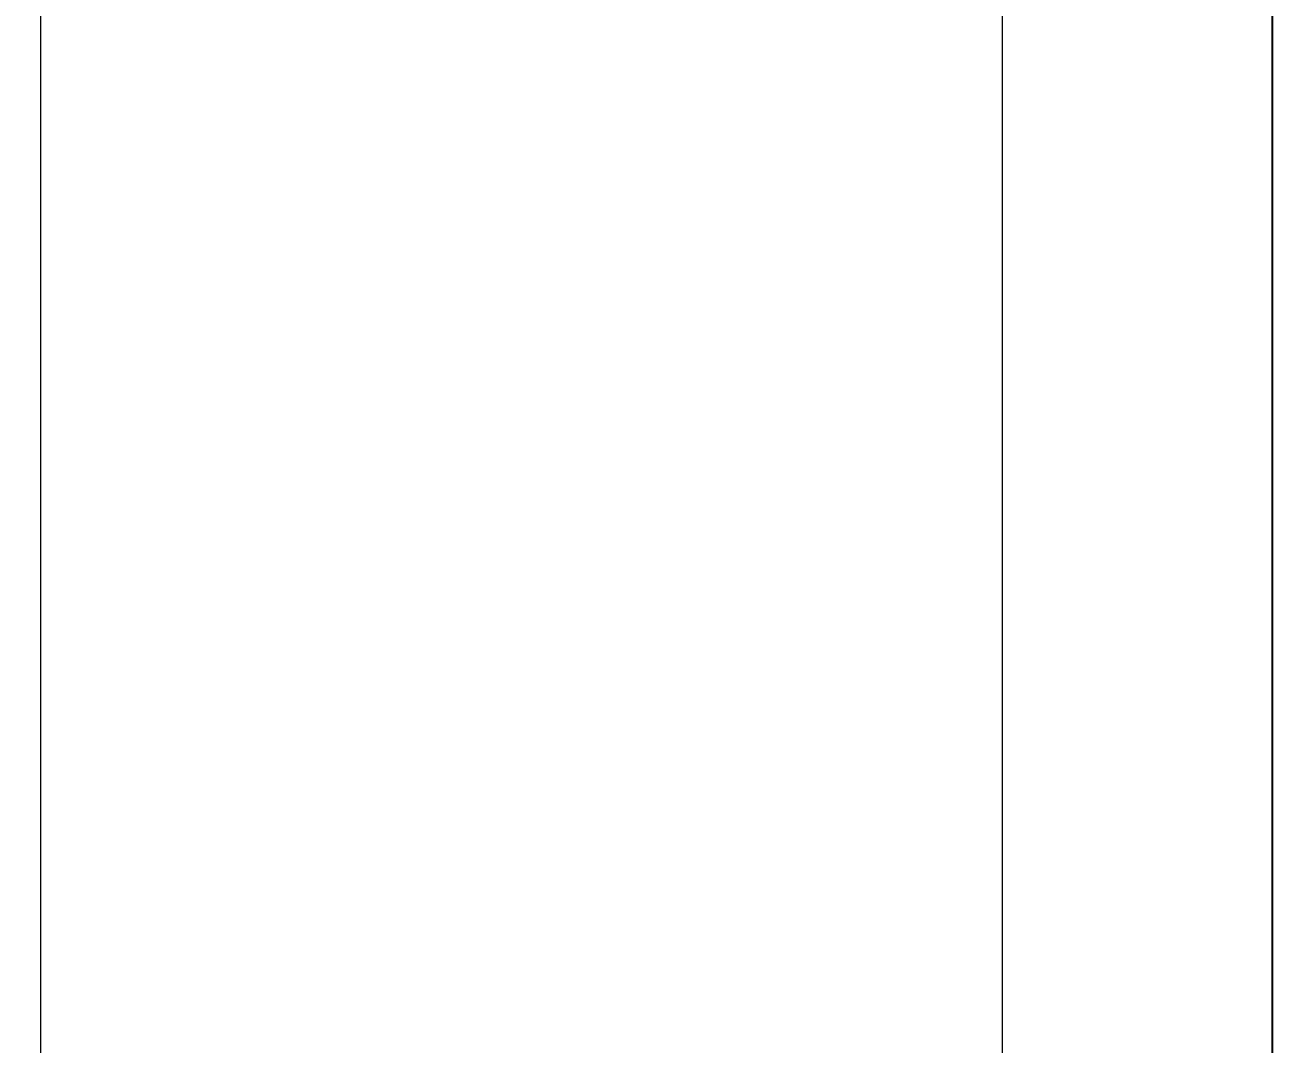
# Model space of a CAD drawing. Header units: inches. Extents: x -12418 to 57169, y -29325 to 19878.
# Drawn here: x 15261.9 to 15517.9, y 884.8 to 1094 of the extents above; entities that cross this region are included whole.
import ezdxf

# ---------------------------------------------------------------- set-up
doc = ezdxf.new("R2010")
doc.units = ezdxf.units.IN
doc.header["$LTSCALE"] = 25
doc.header["$MEASUREMENT"] = 0
doc.header["$PDMODE"] = 3
doc.layers.get('0').update_dxf_attribs({"color": 8})
doc.layers.get('Defpoints').update_dxf_attribs({"color": 8})
doc.layers.add('00-Ground Floor$0$False Ceiling', color=251, linetype='Continuous')
for name, color, linetype, lineweight in [('00-Ground Floor$0$LOADING', 253, 'Continuous', 5), ('00-Ground Floor$0$Walls', 251, 'Continuous', 5), ('E-DIM', 6, 'Continuous', 18)]:
    doc.layers.add(name, color=color, linetype=linetype, lineweight=lineweight)
doc.styles.get("Standard").update_dxf_attribs({"font": 'arial.ttf'})
doc.dimstyles.get("Standard").update_dxf_attribs({"dimtxt": 150, "dimasz": 150, "dimexe": 0.18, "dimexo": 0.0625, "dimgap": 1, "dimtad": 1, "dimdec": 0, "dimlfac": 0.1, "dimzin": 0, "dimdsep": 46, "dimtxsty": 'Standard', "dimcen": 0.09, "dimclrd": 256, "dimclrt": 7, "dimadec": 0, "dimazin": 0, "dimtfac": 1, "dimtdec": 0, "dimtofl": 0, "dimtmove": 0, "dimatfit": 3, "dimfxl": 1, "dimtolj": 1, "dimtzin": 0, "dimarcsym": 0})

# ---------------------------------------------------------------- blocks, each defined once
blk = doc.blocks.new('00-Ground Floor$0$GF21008-P')
at = {"layer": '00-Ground Floor$0$LOADING'}
for p, q in [((-0.77088, 0), (0.79062, 0)), ((-0.7767, -0.1974), (0.79645, -0.1974))]:
    blk.add_line(p, q, dxfattribs=at)
blk = doc.blocks.new('00-Ground Floor$0$A$Ce9e1c4c3')
at = {"layer": '00-Ground Floor$0$False Ceiling', "color": 254}
blk.add_line((-84482.07, 2532.57, 0), (-84482.07, -847.43, 0), dxfattribs=at)
blk = doc.blocks.new('00-Ground Floor')
at = {"layer": '00-Ground Floor$0$Walls'}
blk.add_line((15517.93, -847.43, 0), (15517.93, 2532.57, 0), dxfattribs=at)
at = {"layer": '00-Ground Floor$0$False Ceiling', "color": 254}
blk.add_blockref('00-Ground Floor$0$A$Ce9e1c4c3', (100000, 0), dxfattribs=at)
at = {"layer": '00-Ground Floor$0$LOADING', "xscale": 1000, "yscale": 1000, "zscale": 1000, "rotation": 269.9999999999998}
blk.add_blockref('00-Ground Floor$0$GF21008-P', (15462.5, 1533.49), dxfattribs=at)
blk = doc.blocks.new('*D423')
at = {"layer": 'Defpoints', "color": 0, "transparency": 16777216}
for p in [(14100, 1509.6), (15517.93, 1509.6, 0), (15517.93, -745.42)]:
    blk.add_point(p, dxfattribs=at)
at = {"layer": 'E-DIM', "color": 0, "lineweight": -2, "transparency": 16777216}
for p, q in [((14100, 1509.53), (14100, -745.6)), ((15517.93, 1509.53), (15517.93, -745.6))]:
    blk.add_line(p, q, dxfattribs=at)
at = {"layer": 'E-DIM', "lineweight": -2, "transparency": 16777216}
blk.add_line((14250, -745.42), (15367.93, -745.42), dxfattribs=at)
at = {"layer": 'E-DIM', "transparency": 16777216}
for points in [[(14250, -720.42), (14250, -770.42), (14100, -745.42)], [(15367.93, -720.42), (15367.93, -770.42), (15517.93, -745.42)]]:
    blk.add_solid(points, dxfattribs=at)
at = {"layer": 'E-DIM', "color": 7, "transparency": 16777216, "insert": (14808.96, -669.12), "char_height": 150, "attachment_point": 5}
blk.add_mtext('\\A1;142', dxfattribs=at)

msp = doc.modelspace()

# ---------------------------------------------------------------- block references
msp.add_blockref('00-Ground Floor', (0, 0))

# ---------------------------------------------------------------- dimensions: what is measured, and where the dimension line sits
at = {"layer": 'E-DIM'}
dim = msp.add_linear_dim(base=(15517.93, -745.42), p1=(14100, 1509.6), p2=(15517.93, 1509.6, 0), dimstyle='Standard', dxfattribs=at)
dim.commit()
dim.dimension.update_dxf_attribs({"geometry": '*D423', "text_midpoint": (14808.96, -669.12)})

doc.saveas('drawing.dxf')
